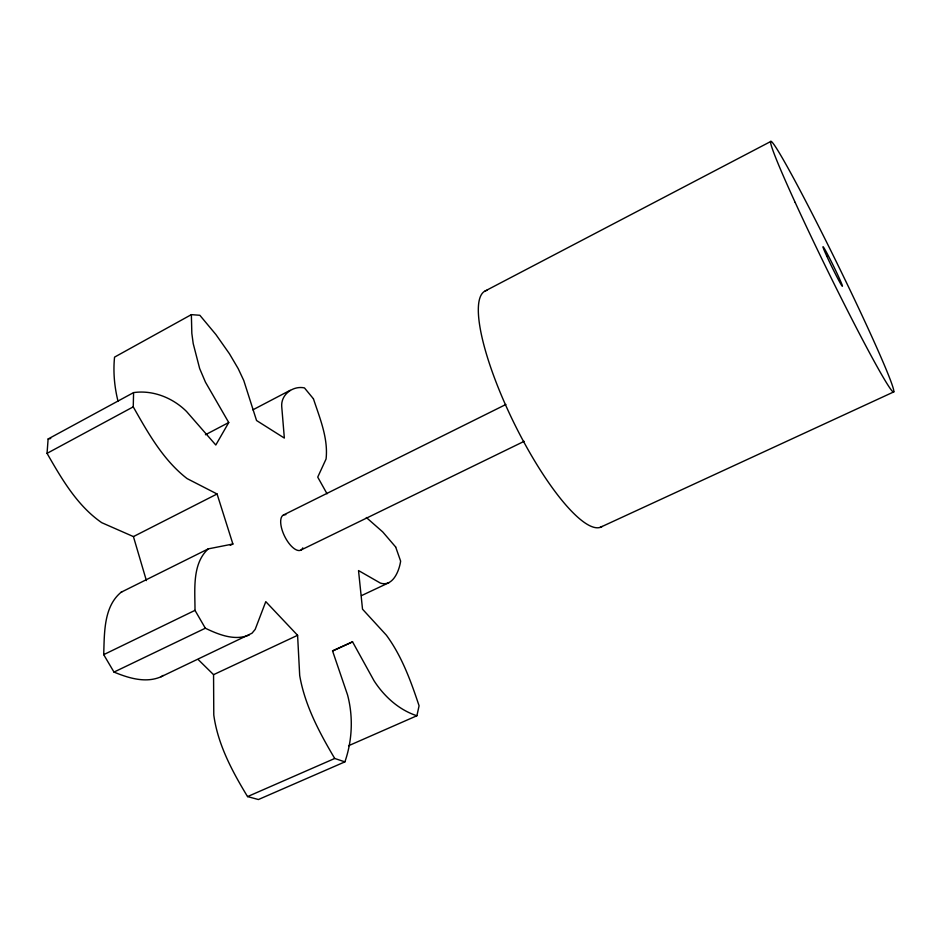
<?xml version="1.0" encoding="UTF-8"?>
<svg xmlns="http://www.w3.org/2000/svg" width="941" height="941" viewBox="0 0 941 941"><rect width="100%" height="100%" fill="white"/><g stroke="black" fill="none" stroke-linecap="round" stroke-linejoin="round"><path stroke-width="1.41" d="M230.274 545.298L232.886 544.004L217.077 493.99L187.106 478.604C163.169 460.114 147.925 432.754 133.246 406.853L133.587 392.597C152.912 389.833 172.873 397.855 186.53 411.476L215.807 445.011L228.745 422.533L205.444 382.14L199.657 368.543L193.211 343.594L191.835 333.396L191.364 314.635L199.845 315.282L215.912 334.549L229.451 353.781L238.191 368.625L243.778 380.529L256.552 420.521L284.347 438.083L281.712 406.347C280.947 394.397 293.086 385.469 304.461 387.915L313.435 398.808M146.396 580.597L133.422 536.593L101.734 522.678C77.162 505.717 61.624 478.746 47.05 453.35L48.12 438.976L133.587 392.597M348.593 745.719L416.898 715.748L419.074 705.797C410.911 681.225 401.878 656.218 386.386 635.199L362.52 609.18L358.521 570.552L380.411 583.102C392.844 587.09 399.219 570.881 400.631 561.13L395.69 547.05M198.198 659.547L213.56 674.673L213.783 714.972C217.759 744.46 232.298 771.455 247.542 796.58L258.41 799.532L344.888 761.869C352.322 740.52 353.357 716.795 347.547 694.917L332.526 650.843L352.546 641.833L374.048 680.778C384.151 696.446 398.937 709.914 416.863 715.748M232.886 544.004L208.267 548.874L121.118 592.242C103.381 606.839 104.486 633.669 103.698 654.654L113.979 672.062C128.564 678.132 145.796 683.425 161.052 676.767L252.023 633.199L255.176 629.4L265.785 601.64L297.591 635.304L299.697 675.509C304.825 705.35 319.446 732.674 334.714 758.458M161.052 676.767L163.181 675.438M208.267 548.874C191.823 563.859 195.058 590.078 194.999 610.356L205.338 628.223C218.63 634.599 234.638 641.115 249.153 635.034M191.376 314.623L114.555 357.121C113.061 371.871 114.426 386.88 118.025 401.242M47.05 453.35L133.246 406.853M205.409 434.754L228.745 422.533M252.87 409.841L290.204 390.28M485.062 291.04L770.785 141.468M133.422 536.593L217.077 493.99M283.476 514.998L505.905 404.465M300.932 550.062L524.137 441.329M103.698 654.654L194.999 610.356M113.99 672.086L205.338 628.223M361.473 595.629L388.927 582.702M213.56 674.673L297.591 635.304M600.064 527.43L893.891 391.844M332.655 651.007L352.546 641.833M247.565 796.592L334.737 758.47L344.888 761.869M121.118 592.242L121.765 591.995M48.132 438.965L50.72 438.518M366.331 517.515L382.728 531.924L395.679 547.027M327.033 493.778L317.729 477.122L326.068 459.008C328.362 438.365 319.811 418.145 313.459 398.878M302.155 548.991A19.585 8.351 63.8 0 1 284.323 535.652A19.585 8.351 63.8 0 1 285.864 514.668M302.802 547.874A19.585 8.351 63.8 0 1 302.484 548.497M602.169 526.442A131.493 32.465 63.8 0 1 513.139 421.215A131.493 32.465 63.8 0 1 487.262 290.263M826.821 256.246A21.961 0.917 63.9 0 0 842.371 286.276A21.961 0.917 63.9 0 0 829.056 257.187A21.961 0.917 63.9 0 0 826.821 256.246M795.18 202.444A139.55 5.869 63.9 0 0 893.515 392.032A139.55 5.869 63.9 0 0 808.119 205.75A139.55 5.869 63.9 0 0 795.18 202.444"/></g></svg>
